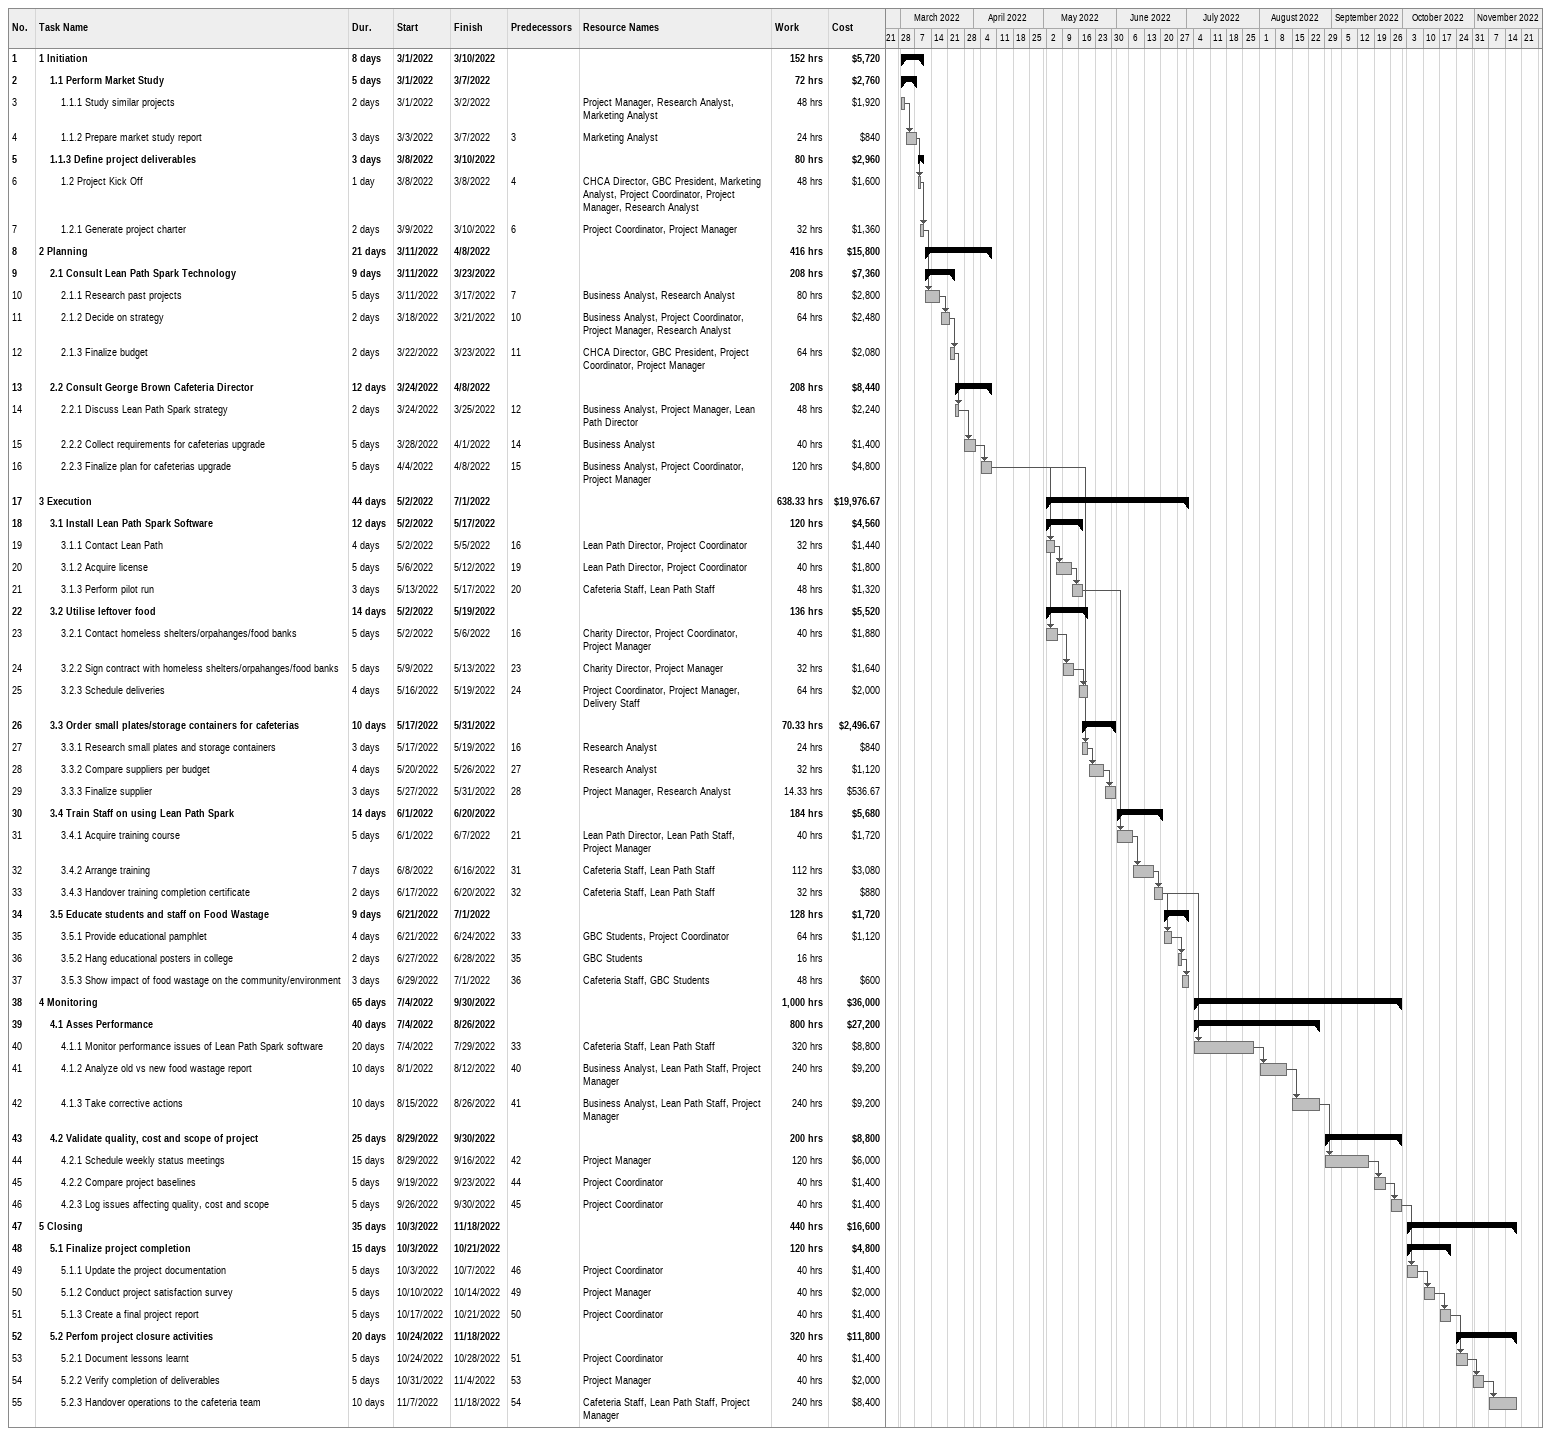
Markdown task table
| ID | Level | Task | Duration | Start | Finish | Predecessors | Resources | Work (h) | Cost ($) |
|---|---|---|---|---|---|---|---|---|---|
| 1 | 1 | **1 Initiation** | 8d | 2022-03-01 | 2022-03-10 |  |  | 152 | 5720 |
| 2 | 2 | **1.1 Perform Market Study** | 5d | 2022-03-01 | 2022-03-07 |  |  | 72 | 2760 |
| 3 | 3 | 1.1.1 Study similar projects | 2d | 2022-03-01 | 2022-03-02 |  | Project Manager, Research Analyst, Marketing Analyst | 48 | 1920 |
| 4 | 3 | 1.1.2 Prepare market study report | 3d | 2022-03-03 | 2022-03-07 | 3 | Marketing Analyst | 24 | 840 |
| 5 | 2 | **1.1.3 Define project deliverables** | 3d | 2022-03-08 | 2022-03-10 |  |  | 80 | 2960 |
| 6 | 3 | 1.2 Project Kick Off | 1d | 2022-03-08 | 2022-03-08 | 4 | CHCA Director, GBC President, Marketing Analyst, Project Coordinator, Project Manager, Research Analyst | 48 | 1600 |
| 7 | 3 | 1.2.1 Generate project charter | 2d | 2022-03-09 | 2022-03-10 | 6 | Project Coordinator, Project Manager | 32 | 1360 |
| 8 | 1 | **2 Planning** | 21d | 2022-03-11 | 2022-04-08 |  |  | 416 | 15800 |
| 9 | 2 | **2.1 Consult Lean Path Spark Technology** | 9d | 2022-03-11 | 2022-03-23 |  |  | 208 | 7360 |
| 10 | 3 | 2.1.1 Research past projects | 5d | 2022-03-11 | 2022-03-17 | 7 | Business Analyst, Research Analyst | 80 | 2800 |
| 11 | 3 | 2.1.2 Decide on strategy | 2d | 2022-03-18 | 2022-03-21 | 10 | Business Analyst, Project Coordinator, Project Manager, Research Analyst | 64 | 2480 |
| 12 | 3 | 2.1.3 Finalize budget | 2d | 2022-03-22 | 2022-03-23 | 11 | CHCA Director, GBC President, Project Coordinator, Project Manager | 64 | 2080 |
| 13 | 2 | **2.2 Consult George Brown Cafeteria Director** | 12d | 2022-03-24 | 2022-04-08 |  |  | 208 | 8440 |
| 14 | 3 | 2.2.1 Discuss Lean Path Spark strategy | 2d | 2022-03-24 | 2022-03-25 | 12 | Business Analyst, Project Manager, Lean Path Director | 48 | 2240 |
| 15 | 3 | 2.2.2 Collect requirements for cafeterias upgrade | 5d | 2022-03-28 | 2022-04-01 | 14 | Business Analyst | 40 | 1400 |
| 16 | 3 | 2.2.3 Finalize plan for cafeterias upgrade | 5d | 2022-04-04 | 2022-04-08 | 15 | Business Analyst, Project Coordinator, Project Manager | 120 | 4800 |
| 17 | 1 | **3 Execution** | 44d | 2022-05-02 | 2022-07-01 |  |  | 638.33 | 19976.67 |
| 18 | 2 | **3.1 Install Lean Path Spark Software** | 12d | 2022-05-02 | 2022-05-17 |  |  | 120 | 4560 |
| 19 | 3 | 3.1.1 Contact Lean Path | 4d | 2022-05-02 | 2022-05-05 | 16 | Lean Path Director, Project Coordinator | 32 | 1440 |
| 20 | 3 | 3.1.2 Acquire license | 5d | 2022-05-06 | 2022-05-12 | 19 | Lean Path Director, Project Coordinator | 40 | 1800 |
| 21 | 3 | 3.1.3 Perform pilot run | 3d | 2022-05-13 | 2022-05-17 | 20 | Cafeteria Staff, Lean Path Staff | 48 | 1320 |
| 22 | 2 | **3.2 Utilise leftover food** | 14d | 2022-05-02 | 2022-05-19 |  |  | 136 | 5520 |
| 23 | 3 | 3.2.1 Contact homeless shelters/orpahanges/food banks | 5d | 2022-05-02 | 2022-05-06 | 16 | Charity Director, Project Coordinator, Project Manager | 40 | 1880 |
| 24 | 3 | 3.2.2 Sign contract with homeless shelters/orpahanges/food banks | 5d | 2022-05-09 | 2022-05-13 | 23 | Charity Director, Project Manager | 32 | 1640 |
| 25 | 3 | 3.2.3 Schedule deliveries | 4d | 2022-05-16 | 2022-05-19 | 24 | Project Coordinator, Project Manager, Delivery Staff | 64 | 2000 |
| 26 | 2 | **3.3 Order small plates/storage containers for cafeterias** | 10d | 2022-05-17 | 2022-05-31 |  |  | 70.33 | 2496.67 |
| 27 | 3 | 3.3.1 Research small plates and storage containers | 3d | 2022-05-17 | 2022-05-19 | 16 | Research Analyst | 24 | 840 |
| 28 | 3 | 3.3.2 Compare suppliers per budget | 4d | 2022-05-20 | 2022-05-26 | 27 | Research Analyst | 32 | 1120 |
| 29 | 3 | 3.3.3 Finalize supplier | 3d | 2022-05-27 | 2022-05-31 | 28 | Project Manager, Research Analyst | 14.33 | 536.67 |
| 30 | 2 | **3.4 Train Staff on using Lean Path Spark** | 14d | 2022-06-01 | 2022-06-20 |  |  | 184 | 5680 |
| 31 | 3 | 3.4.1 Acquire training course | 5d | 2022-06-01 | 2022-06-07 | 21 | Lean Path Director, Lean Path Staff, Project Manager | 40 | 1720 |
| 32 | 3 | 3.4.2 Arrange training | 7d | 2022-06-08 | 2022-06-16 | 31 | Cafeteria Staff, Lean Path Staff | 112 | 3080 |
| 33 | 3 | 3.4.3 Handover training completion certificate | 2d | 2022-06-17 | 2022-06-20 | 32 | Cafeteria Staff, Lean Path Staff | 32 | 880 |
| 34 | 2 | **3.5 Educate students and staff on Food Wastage** | 9d | 2022-06-21 | 2022-07-01 |  |  | 128 | 1720 |
| 35 | 3 | 3.5.1 Provide educational pamphlet | 4d | 2022-06-21 | 2022-06-24 | 33 | GBC Students, Project Coordinator | 64 | 1120 |
| 36 | 3 | 3.5.2 Hang educational posters in college | 2d | 2022-06-27 | 2022-06-28 | 35 | GBC Students | 16 |  |
| 37 | 3 | 3.5.3 Show impact of food wastage on the community/environment | 3d | 2022-06-29 | 2022-07-01 | 36 | Cafeteria Staff, GBC Students | 48 | 600 |
| 38 | 1 | **4 Monitoring** | 65d | 2022-07-04 | 2022-09-30 |  |  | 1000 | 36000 |
| 39 | 2 | **4.1 Asses Performance** | 40d | 2022-07-04 | 2022-08-26 |  |  | 800 | 27200 |
| 40 | 3 | 4.1.1 Monitor performance issues of Lean Path Spark software | 20d | 2022-07-04 | 2022-07-29 | 33 | Cafeteria Staff, Lean Path Staff | 320 | 8800 |
| 41 | 3 | 4.1.2 Analyze old vs new food wastage report | 10d | 2022-08-01 | 2022-08-12 | 40 | Business Analyst, Lean Path Staff, Project Manager | 240 | 9200 |
| 42 | 3 | 4.1.3 Take corrective actions | 10d | 2022-08-15 | 2022-08-26 | 41 | Business Analyst, Lean Path Staff, Project Manager | 240 | 9200 |
| 43 | 2 | **4.2 Validate quality, cost and scope of project** | 25d | 2022-08-29 | 2022-09-30 |  |  | 200 | 8800 |
| 44 | 3 | 4.2.1 Schedule weekly status meetings | 15d | 2022-08-29 | 2022-09-16 | 42 | Project Manager | 120 | 6000 |
| 45 | 3 | 4.2.2 Compare project baselines | 5d | 2022-09-19 | 2022-09-23 | 44 | Project Coordinator | 40 | 1400 |
| 46 | 3 | 4.2.3 Log issues affecting quality, cost and scope | 5d | 2022-09-26 | 2022-09-30 | 45 | Project Coordinator | 40 | 1400 |
| 47 | 1 | **5 Closing** | 35d | 2022-10-03 | 2022-11-18 |  |  | 440 | 16600 |
| 48 | 2 | **5.1 Finalize project completion** | 15d | 2022-10-03 | 2022-10-21 |  |  | 120 | 4800 |
| 49 | 3 | 5.1.1 Update the project documentation | 5d | 2022-10-03 | 2022-10-07 | 46 | Project Coordinator | 40 | 1400 |
| 50 | 3 | 5.1.2 Conduct project satisfaction survey | 5d | 2022-10-10 | 2022-10-14 | 49 | Project Manager | 40 | 2000 |
| 51 | 3 | 5.1.3 Create a final project report | 5d | 2022-10-17 | 2022-10-21 | 50 | Project Coordinator | 40 | 1400 |
| 52 | 2 | **5.2 Perfom project closure activities** | 20d | 2022-10-24 | 2022-11-18 |  |  | 320 | 11800 |
| 53 | 3 | 5.2.1 Document lessons learnt | 5d | 2022-10-24 | 2022-10-28 | 51 | Project Coordinator | 40 | 1400 |
| 54 | 3 | 5.2.2 Verify completion of deliverables | 5d | 2022-10-31 | 2022-11-04 | 53 | Project Manager | 40 | 2000 |
| 55 | 3 | 5.2.3 Handover operations to the cafeteria team | 10d | 2022-11-07 | 2022-11-18 | 54 | Cafeteria Staff, Lean Path Staff, Project Manager | 240 | 8400 |
